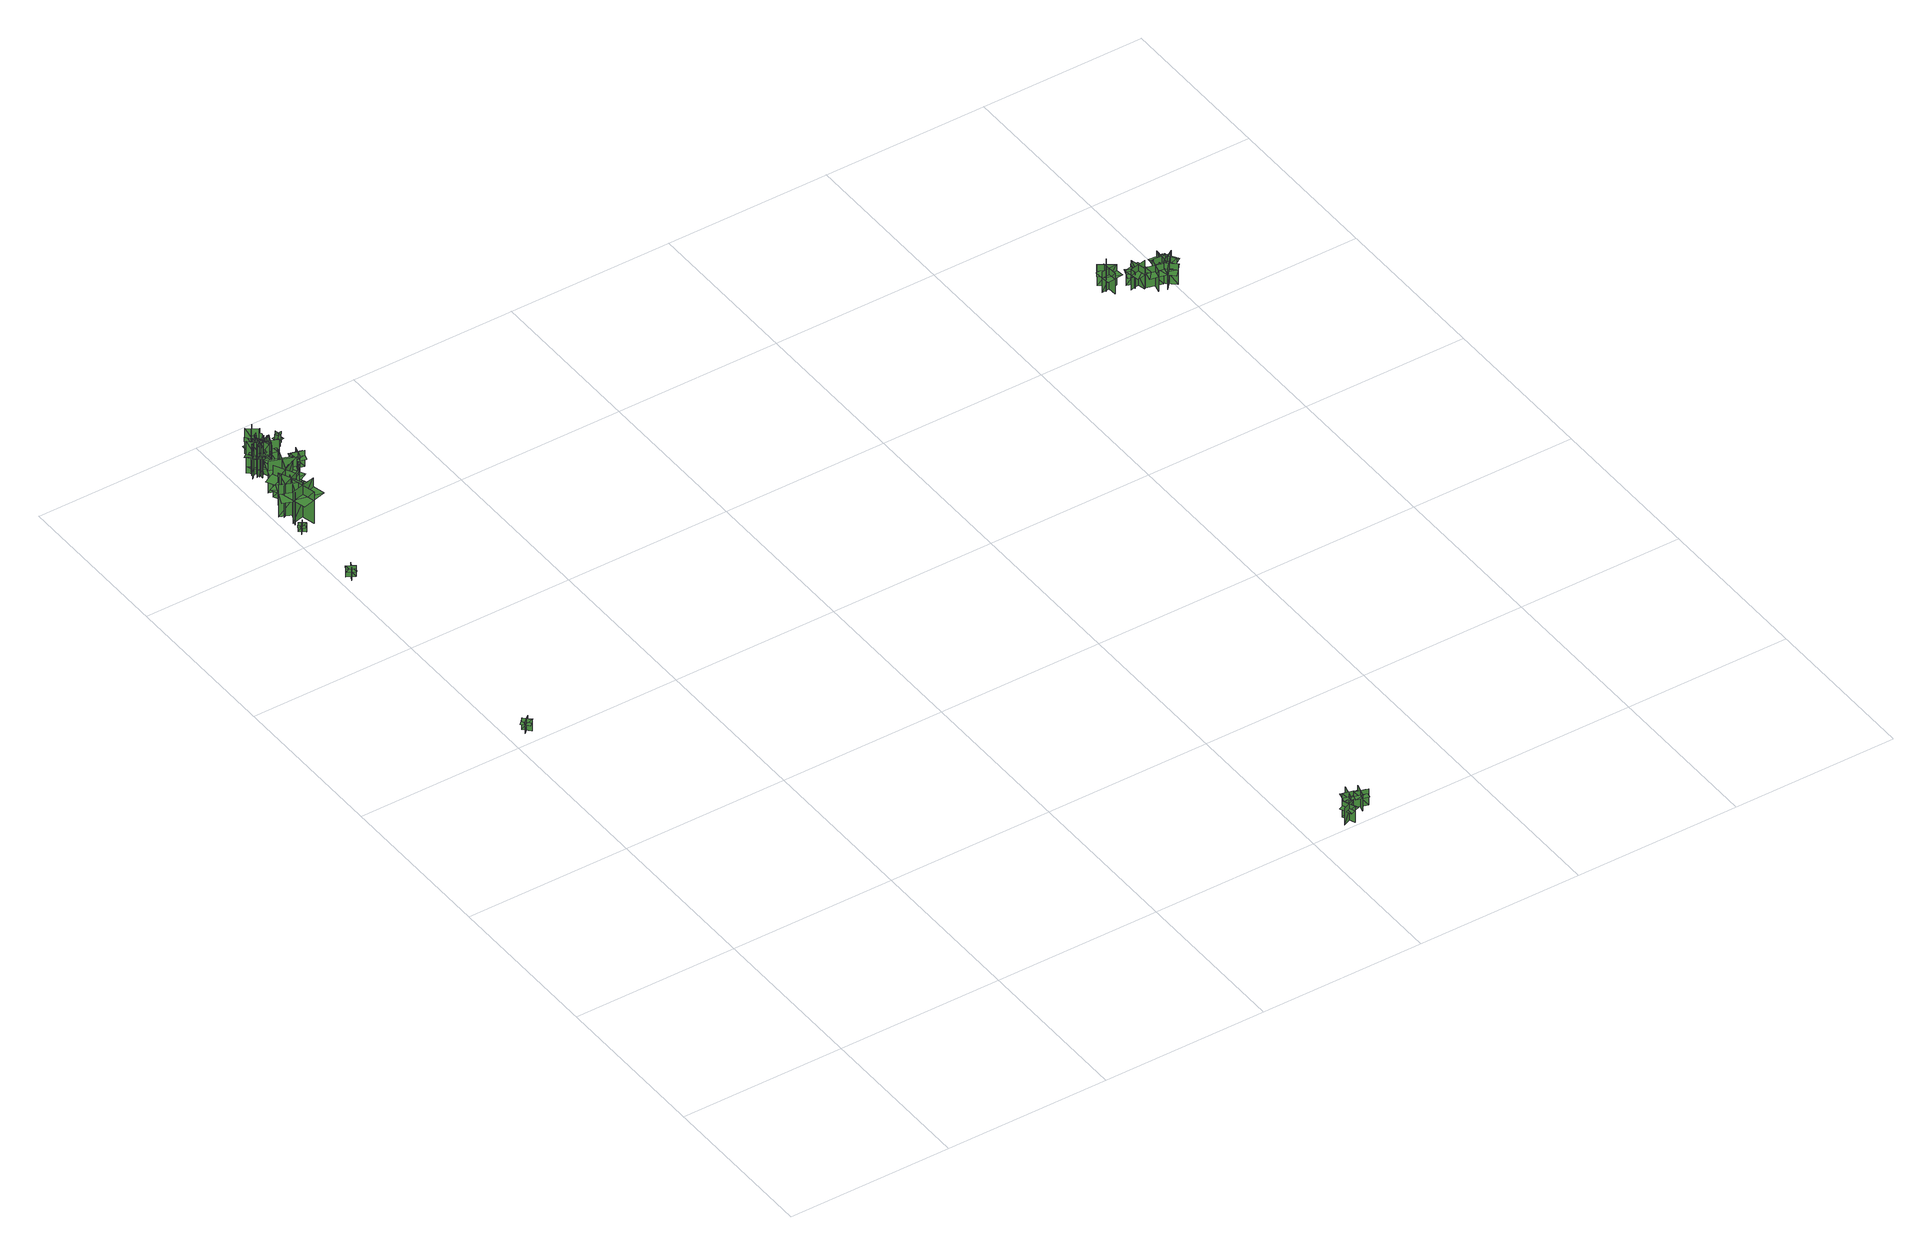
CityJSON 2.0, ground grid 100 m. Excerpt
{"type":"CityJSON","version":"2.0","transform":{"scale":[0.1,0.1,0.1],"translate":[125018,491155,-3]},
"CityObjects":{
"tree1":{"type":"SolitaryVegetationObject","geometry":[{"type":"MultiSurface","lod":"1","boundaries":[[[0,1,2]],[[0,2,3]],[[4,5,6]],[[4,6,7]],[[8,9,10]],[[8,10,11]],[[8,11,12]],[[8,12,13]]]}]},
"tree2":{"type":"SolitaryVegetationObject","geometry":[{"type":"MultiSurface","lod":"1","boundaries":[[[14,15,16]],[[14,16,17]],[[18,19,20]],[[18,20,21]],[[22,23,24]],[[22,24,25]],[[22,25,26]],[[22,26,27]]]}]},
"tree3":{"type":"SolitaryVegetationObject","geometry":[{"type":"MultiSurface","lod":"1","boundaries":[[[28,29,30]],[[28,30,31]],[[32,33,34]],[[32,34,35]],[[36,37,38]],[[36,38,39]],[[36,39,40]],[[36,40,41]]]}]},
"tree4":{"type":"SolitaryVegetationObject","geometry":[{"type":"MultiSurface","lod":"1","boundaries":[[[42,43,44]],[[42,44,45]],[[46,47,48]],[[46,48,49]],[[50,51,52]],[[50,52,53]],[[50,53,54]],[[50,54,55]]]}]},
"tree5":{"type":"SolitaryVegetationObject","geometry":[{"type":"MultiSurface","lod":"1","boundaries":[[[56,57,58]],[[56,58,59]],[[60,61,62]],[[60,62,63]],[[64,65,66]],[[64,66,67]],[[64,67,68]],[[64,68,69]]]}]},
"tree6":{"type":"SolitaryVegetationObject","geometry":[{"type":"MultiSurface","lod":"1","boundaries":[[[70,71,72]],[[70,72,73]],[[74,75,76]],[[74,76,77]],[[78,79,80]],[[78,80,81]],[[78,81,82]],[[78,82,83]]]}]},
"tree7":{"type":"SolitaryVegetationObject","geometry":[{"type":"MultiSurface","lod":"1","boundaries":[[[84,85,86]],[[84,86,87]],[[88,89,90]],[[88,90,91]],[[92,93,94]],[[92,94,95]],[[92,95,96]],[[92,96,97]]]}]},
"tree8":{"type":"SolitaryVegetationObject","geometry":[{"type":"MultiSurface","lod":"1","boundaries":[[[98,99,100]],[[98,100,101]],[[102,103,104]],[[102,104,105]],[[106,107,108]],[[106,108,109]],[[106,109,110]],[[106,110,111]]]}]},
"tree9":{"type":"SolitaryVegetationObject","geometry":[{"type":"MultiSurface","lod":"1","boundaries":[[[112,113,114]],[[112,114,115]],[[116,117,118]],[[116,118,119]],[[120,121,117]],[[120,117,116]],[[122,123,113]],[[122,113,112]],[[124,125,126]],[[124,126,127]],[[128,129,130]],[[128,130,131]]]}]},
"tree10":{"type":"SolitaryVegetationObject","geometry":[{"type":"MultiSurface","lod":"1","boundaries":[[[132,133,134]],[[132,134,135]],[[136,137,138]],[[136,138,139]],[[140,141,142]],[[140,142,143]],[[140,143,144]],[[140,144,145]]]}]},
"tree11":{"type":"SolitaryVegetationObject","geometry":[{"type":"MultiSurface","lod":"1","boundaries":[[[146,147,148]],[[146,148,149]],[[150,151,152]],[[150,152,153]],[[154,155,151]],[[154,151,150]],[[156,157,147]],[[156,147,146]],[[158,159,160]],[[158,160,161]],[[162,163,164]],[[162,164,165]]]}]},
"tree12":{"type":"SolitaryVegetationObject","geometry":[{"type":"MultiSurface","lod":"1","boundaries":[[[166,167,168]],[[166,168,169]],[[170,171,172]],[[170,172,173]],[[174,175,171]],[[174,171,170]],[[176,177,167]],[[176,167,166]],[[178,179,180]],[[178,180,181]],[[182,183,184]],[[182,184,185]]]}]},
"tree13":{"type":"SolitaryVegetationObject","geometry":[{"type":"MultiSurface","lod":"1","boundaries":[[[186,187,188]],[[186,188,189]],[[190,191,192]],[[190,192,193]],[[194,195,191]],[[194,191,190]],[[196,197,187]],[[196,187,186]],[[198,199,200]],[[198,200,201]],[[202,203,204]],[[202,204,205]]]}]},
"tree14":{"type":"SolitaryVegetationObject","geometry":[{"type":"MultiSurface","lod":"1","boundaries":[[[206,207,208]],[[206,208,209]],[[210,211,212]],[[210,212,213]],[[214,215,211]],[[214,211,210]],[[216,217,207]],[[216,207,206]],[[218,219,220]],[[218,220,221]],[[222,223,224]],[[222,224,225]]]}]},
"tree15":{"type":"SolitaryVegetationObject","geometry":[{"type":"MultiSurface","lod":"1","boundaries":[[[226,227,228]],[[226,228,229]],[[230,231,232]],[[230,232,233]],[[234,235,231]],[[234,231,230]],[[236,237,227]],[[236,227,226]],[[238,239,240]],[[238,240,241]],[[242,243,244]],[[242,244,245]]]}]},
"tree16":{"type":"SolitaryVegetationObject","geometry":[{"type":"MultiSurface","lod":"1","boundaries":[[[246,247,248]],[[246,248,249]],[[250,251,252]],[[250,252,253]],[[254,255,251]],[[254,251,250]],[[256,257,247]],[[256,247,246]],[[258,259,260]],[[258,260,261]],[[262,263,264]],[[262,264,265]]]}]},
"tree17":{"type":"SolitaryVegetationObject","geometry":[{"type":"MultiSurface","lod":"1","boundaries":[[[266,267,268]],[[266,268,269]],[[270,271,272]],[[270,272,273]],[[274,275,271]],[[274,271,270]],[[276,277,267]],[[276,267,266]],[[278,279,280]],[[278,280,281]],[[282,283,284]],[[282,284,285]]]}]},
"tree18":{"type":"SolitaryVegetationObject","geometry":[{"type":"MultiSurface","lod":"1","boundaries":[[[286,287,288]],[[286,288,289]],[[290,291,292]],[[290,292,293]],[[294,295,296]],[[294,296,297]],[[294,297,298]],[[294,298,299]]]}]},
"tree19":{"type":"SolitaryVegetationObject","geometry":[{"type":"MultiSurface","lod":"1","boundaries":[[[300,301,302]],[[300,302,303]],[[304,305,306]],[[304,306,307]],[[308,309,305]],[[308,305,304]],[[310,311,301]],[[310,301,300]],[[312,313,314]],[[312,314,315]],[[316,317,318]],[[316,318,319]]]}]},
"tree20":{"type":"SolitaryVegetationObject","geometry":[{"type":"MultiSurface","lod":"1","boundaries":[[[320,321,322]],[[320,322,323]],[[324,325,326]],[[324,326,327]],[[328,329,330]],[[328,330,331]],[[328,331,332]],[[328,332,333]]]}]},
"tree21":{"type":"SolitaryVegetationObject","geometry":[{"type":"MultiSurface","lod":"1","boundaries":[[[334,335,336]],[[334,336,337]],[[338,339,340]],[[338,340,341]],[[342,343,339]],[[342,339,338]],[[344,345,335]],[[344,335,334]],[[334,335,346]],[[334,346,347]],[[334,348,349]],[[334,349,335]]]}]},
"tree22":{"type":"SolitaryVegetationObject","geometry":[{"type":"MultiSurface","lod":"1","boundaries":[[[350,351,352]],[[350,352,353]],[[354,355,356]],[[354,356,357]],[[358,359,360]],[[358,360,361]],[[358,362,363]],[[358,363,359]]]}]},
"tree23":{"type":"SolitaryVegetationObject","geometry":[{"type":"MultiSurface","lod":"1","boundaries":[[[364,365,366]],[[364,366,367]],[[368,369,370]],[[368,370,371]],[[372,373,374]],[[372,374,375]],[[372,376,377]],[[372,377,373]]]}]},
"tree24":{"type":"SolitaryVegetationObject","geometry":[{"type":"MultiSurface","lod":"1","boundaries":[[[378,379,380]],[[378,380,381]],[[382,383,384]],[[382,384,385]],[[386,387,388]],[[386,388,389]],[[386,390,391]],[[386,391,387]]]}]},
"tree25":{"type":"SolitaryVegetationObject","geometry":[{"type":"MultiSurface","lod":"1","boundaries":[[[392,393,394]],[[392,394,395]],[[396,397,398]],[[396,398,399]],[[400,401,402]],[[400,402,403]],[[400,403,404]],[[400,404,405]]]}]},
"tree26":{"type":"SolitaryVegetationObject","geometry":[{"type":"MultiSurface","lod":"1","boundaries":[[[406,407,408]],[[406,408,409]],[[410,411,412]],[[410,412,413]],[[414,415,416]],[[414,416,417]],[[414,417,418]],[[414,418,419]]]}]},
"tree27":{"type":"SolitaryVegetationObject","geometry":[{"type":"MultiSurface","lod":"1","boundaries":[[[420,421,422]],[[420,422,423]],[[424,425,426]],[[424,426,427]],[[428,429,430]],[[428,430,431]],[[428,431,432]],[[428,432,433]]]}]},
"tree28":{"type":"SolitaryVegetationObject","geometry":[{"type":"MultiSurface","lod":"1","boundaries":[[[434,435,436]],[[434,436,437]],[[438,439,440]],[[438,440,441]],[[442,443,444]],[[442,444,445]],[[442,445,446]],[[442,446,447]]]}]},
"tree29":{"type":"SolitaryVegetationObject","geometry":[{"type":"MultiSurface","lod":"1","boundaries":[[[448,449,450]],[[448,450,451]],[[452,453,454]],[[452,454,455]],[[456,457,458]],[[456,458,459]],[[456,459,460]],[[456,460,461]]]}]},
"tree30":{"type":"SolitaryVegetationObject","geometry":[{"type":"MultiSurface","lod":"1","boundaries":[[[462,463,464]],[[462,464,465]],[[466,467,468]],[[466,468,469]],[[470,471,472]],[[470,472,473]],[[470,473,474]],[[470,474,475]]]}]},
"tree31":{"type":"SolitaryVegetationObject","geometry":[{"type":"MultiSurface","lod":"1","boundaries":[[[476,477,478]],[[476,478,479]],[[480,481,482]],[[480,482,483]],[[484,485,486]],[[484,486,487]],[[484,487,488]],[[484,488,489]]]}]},
"tree32":{"type":"SolitaryVegetationObject","geometry":[{"type":"MultiSurface","lod":"1","boundaries":[[[490,491,492]],[[490,492,493]],[[494,495,496]],[[494,496,497]],[[498,499,500]],[[498,500,501]],[[498,501,502]],[[498,502,503]]]}]}
},
"vertices":[
[89,3102,27],[128,3062,27],[128,3062,104],[89,3102,104],[88,3065,27],[128,3104,27],[128,3104,104],[88,3065,104],[88,3065,82],[108,3045,82],[147,3084,82],[128,3104,82],[109,3123,82],[69,3085,82],
[92,4646,14],[44,4674,14],[44,4674,91],[92,4646,91],[82,4682,14],[55,4634,14],[55,4634,91],[82,4682,91],[82,4682,70],[58,4696,70],[31,4648,70],[55,4634,70],[79,4620,70],[106,4668,70],
[47,5120,19],[82,5093,19],[82,5093,80],[47,5120,80],[51,5091,19],[78,5126,19],[78,5126,80],[51,5091,80],[51,5091,63],[68,5078,63],[95,5113,63],[78,5126,63],[60,5140,63],[33,5105,63],
[134,5325,9],[73,5183,9],[73,5183,225],[134,5325,225],[38,5287,9],[181,5227,9],[181,5227,225],[38,5287,225],[38,5287,164],[8,5216,164],[150,5155,164],[181,5227,164],[211,5298,164],[69,5359,164],
[124,5285,11],[161,5135,11],[161,5135,226],[124,5285,226],[70,5197,11],[221,5234,11],[221,5234,226],[70,5197,226],[70,5197,166],[89,5122,166],[239,5159,166],[221,5234,166],[202,5309,166],[52,5272,166],
[59,5267,9],[200,5332,9],[200,5332,225],[59,5267,225],[156,5231,9],[91,5371,9],[91,5371,225],[156,5231,225],[156,5231,164],[226,5263,164],[161,5404,164],[91,5371,164],[21,5339,164],[85,5198,164],
[107,5438,9],[179,5301,9],[179,5301,224],[107,5438,224],[76,5340,9],[213,5412,9],[213,5412,224],[76,5340,224],[76,5340,164],[111,5271,164],[249,5343,164],[213,5412,164],[177,5480,164],[40,5409,164],
[126,5462,10],[186,5356,10],[186,5356,180],[126,5462,180],[104,5384,10],[210,5444,10],[210,5444,180],[104,5384,180],[104,5384,132],[134,5331,132],[240,5391,132],[210,5444,132],[180,5497,132],[74,5437,132],
[157,5608,64],[93,5672,64],[94,5673,234],[158,5609,234],[158,5676,64],[93,5612,64],[94,5612,234],[158,5676,234],[158,5676,19],[94,5612,19],[158,5609,19],[94,5673,19],[158,5608,147],[94,5673,147],[61,5640,163],[125,5576,163],[103,5664,174],[151,5616,174],[175,5640,183],[127,5688,183],
[104,5481,9],[249,5427,9],[249,5427,225],[104,5481,225],[146,5387,9],[201,5532,9],[201,5532,225],[146,5387,225],[146,5387,164],[219,5360,164],[273,5505,164],[201,5532,164],[128,5559,164],[74,5414,164],
[193,5625,66],[103,5636,66],[104,5637,236],[193,5626,236],[151,5679,66],[140,5589,66],[141,5589,236],[152,5679,236],[152,5679,21],[141,5589,21],[193,5626,21],[104,5637,21],[193,5626,149],[103,5637,149],[98,5591,165],[188,5580,165],[116,5635,176],[183,5627,176],[187,5661,185],[120,5669,185],
[120,5612,65],[196,5662,65],[196,5660,236],[121,5610,236],[187,5598,66],[137,5673,66],[136,5673,236],[186,5597,236],[186,5597,20],[136,5673,20],[121,5610,20],[196,5660,20],[120,5611,149],[196,5661,149],[171,5699,165],[95,5649,165],[186,5654,175],[129,5616,175],[148,5588,185],[205,5625,185],
[153,5629,22],[157,5629,22],[157,5638,22],[153,5638,22],[155,5629,25],[155,5629,20],[155,5638,20],[155,5638,25],[155,5627,25],[155,5627,20],[153,5627,22],[157,5627,22],[153,5633,22],[157,5633,22],[157,5634,20],[153,5634,20],[157,5635,22],[153,5635,22],[153,5635,24],[157,5635,24],
[211,5634,66],[124,5608,66],[124,5609,237],[211,5635,237],[151,5667,67],[177,5580,67],[178,5580,237],[152,5667,237],[152,5667,21],[178,5580,21],[211,5635,21],[124,5609,21],[211,5635,149],[124,5608,149],[138,5564,166],[224,5591,166],[136,5612,176],[201,5632,176],[191,5665,186],[126,5645,186],
[152,5669,66],[198,5591,66],[197,5591,236],[151,5669,236],[135,5603,66],[213,5649,66],[212,5650,236],[134,5604,236],[134,5604,21],[212,5650,21],[151,5669,21],[197,5591,21],[151,5669,149],[198,5591,149],[237,5615,166],[191,5693,166],[191,5602,176],[156,5660,176],[127,5642,185],[162,5584,185],
[181,5564,66],[219,5646,66],[220,5646,236],[182,5563,236],[245,5588,66],[163,5625,66],[163,5624,236],[245,5587,236],[245,5587,21],[163,5624,21],[182,5563,21],[220,5646,21],[182,5564,149],[219,5646,149],[177,5665,166],[140,5583,166],[214,5635,176],[187,5573,176],[218,5559,185],[246,5621,185],
[187,5762,51],[228,5820,51],[229,5820,185],[188,5762,185],[240,5771,51],[182,5812,51],[182,5812,185],[240,5771,185],[240,5771,16],[182,5812,16],[188,5762,16],[229,5820,16],[187,5762,116],[229,5820,116],[199,5841,129],[158,5783,129],[223,5812,138],[192,5768,138],[214,5753,145],[245,5796,145],
[177,5792,16],[177,5792,78],[230,5791,78],[230,5791,16],[203,5817,16],[203,5817,78],[202,5765,78],[202,5765,16],[204,5824,58],[177,5825,58],[176,5761,58],[202,5760,58],[229,5760,58],[230,5824,58],
[252,5756,46],[227,5809,46],[228,5809,156],[252,5756,156],[267,5797,46],[214,5773,46],[214,5772,156],[267,5797,156],[267,5797,17],[214,5772,17],[252,5756,17],[228,5809,17],[252,5756,100],[227,5809,100],[201,5796,110],[225,5744,110],[231,5802,117],[250,5762,117],[270,5772,123],[251,5811,123],
[334,5523,16],[356,5597,16],[356,5597,124],[334,5523,124],[380,5547,16],[305,5569,16],[305,5569,124],[380,5547,124],[380,5547,94],[391,5584,94],[316,5607,94],[305,5569,94],[294,5532,94],[368,5510,94],
[362,5794,60],[367,5752,60],[389,5755,60],[383,5797,60],[385,5777,60],[343,5771,60],[343,5769,99],[386,5774,99],[386,5774,21],[343,5769,21],[360,5794,21],[365,5752,21],[367,5752,99],[362,5794,99],[340,5792,60],[346,5749,60],
[3248,97,10],[3279,20,10],[3279,20,120],[3248,97,120],[3223,36,10],[3300,67,10],[3300,67,120],[3223,36,120],[3251,90,91],[3279,20,91],[3310,32,91],[3281,102,91],[3221,78,91],[3249,8,91],
[3361,125,10],[3281,145,10],[3281,145,120],[3361,125,120],[3327,181,10],[3307,101,10],[3307,101,120],[3327,181,120],[3354,127,91],[3281,145,91],[3273,113,91],[3346,95,91],[3362,158,91],[3289,177,91],
[3417,97,14],[3338,119,14],[3338,119,123],[3417,97,123],[3385,154,14],[3363,74,14],[3363,74,123],[3385,154,123],[3410,99,95],[3338,119,95],[3329,87,95],[3402,67,95],[3419,130,95],[3346,150,95],
[4689,4428,14],[4697,4329,14],[4697,4329,153],[4689,4428,153],[4646,4378,14],[4745,4386,14],[4745,4386,153],[4646,4378,153],[4646,4378,114],[4650,4328,114],[4749,4336,114],[4745,4386,114],[4741,4436,114],[4642,4427,114],
[4658,4440,13],[4740,4384,13],[4740,4384,152],[4658,4440,152],[4670,4375,13],[4727,4457,13],[4727,4457,152],[4670,4375,152],[4670,4375,113],[4711,4347,113],[4767,4428,113],[4727,4457,113],[4686,4485,113],[4629,4403,113],
[4778,4345,22],[4851,4321,22],[4851,4321,130],[4778,4345,130],[4801,4299,22],[4825,4372,22],[4825,4372,130],[4801,4299,130],[4801,4299,100],[4838,4287,100],[4862,4360,100],[4825,4372,100],[4789,4384,100],[4764,4311,100],
[4844,4272,17],[4824,4369,17],[4824,4369,156],[4844,4272,156],[4881,4327,17],[4784,4307,17],[4784,4307,156],[4881,4327,156],[4881,4327,117],[4871,4375,117],[4774,4356,117],[4784,4307,117],[4793,4258,117],[4891,4278,117],
[4952,4255,15],[4856,4279,15],[4856,4279,153],[4952,4255,153],[4918,4312,15],[4895,4215,15],[4895,4215,153],[4918,4312,153],[4918,4312,114],[4870,4324,114],[4846,4227,114],[4895,4215,114],[4943,4204,114],[4967,4300,114],
[4945,4204,15],[5012,4279,15],[5012,4279,154],[4945,4204,154],[5012,4208,15],[4937,4274,15],[4937,4274,154],[5012,4208,154],[5012,4208,115],[5045,4245,115],[4971,4311,115],[4937,4274,115],[4904,4237,115],[4978,4170,115],
[4925,4305,23],[5024,4296,23],[5024,4296,161],[4925,4305,161],[4967,4254,23],[4976,4353,23],[4976,4353,161],[4967,4254,161],[4967,4254,122],[5017,4250,122],[5025,4349,122],[4976,4353,122],[4926,4357,122],[4918,4258,122],
[4973,4327,20],[5027,4244,20],[5027,4244,159],[4973,4327,159],[4959,4262,20],[5042,4317,20],[5042,4317,159],[4959,4262,159],[4959,4262,120],[4986,4220,120],[5069,4275,120],[5042,4317,120],[5015,4358,120],[4931,4304,120]
]}
